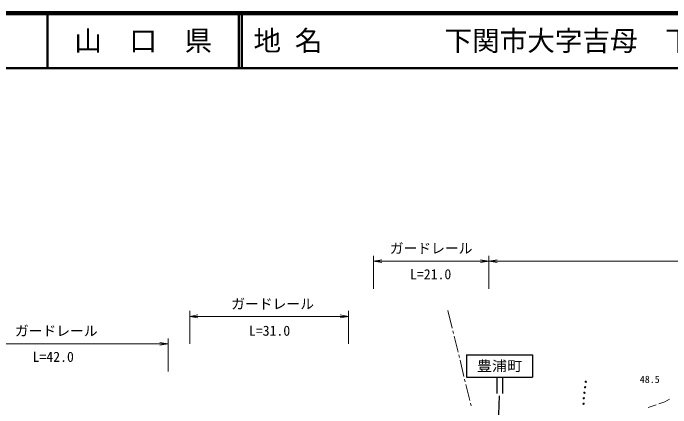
# Model space of a CAD drawing. Units: millimetres, scale not verified. Extents: x 40000 to 680000, y 20000 to 380000.
# Drawn here: x 326798 to 446058, y 308408 to 380000 of the extents above; entities that cross this region are included whole.
import ezdxf
from ezdxf.enums import TextEntityAlignment as Align

# ---------------------------------------------------------------- set-up
doc = ezdxf.new("R2010")
doc.units = ezdxf.units.MM
doc.header["$LTSCALE"] = 1000
for name, color, linetype, lineweight in [('M-BMK-HTXT', 7, 'Continuous', 13), ('M-STR-HTXT', 7, 'Continuous', 13), ('M-STR-STRC', 7, 'Continuous', 25), ('M-TTL', 2, 'Continuous', 140), ('M-TTL-LINE', 7, 'Continuous', 50), ('M-WORK', 1, 'Continuous', 13)]:
    doc.layers.add(name, color=color, linetype=linetype, lineweight=lineweight)
doc.layers.add('M-TTL-TXT', color=7, linetype='Continuous')
doc.styles.add('ＭＳ ゴシック', font='')
doc.styles.get('ＭＳ ゴシック').set_extended_font_data('MS Gothic')

# ---------------------------------------------------------------- blocks, each defined once
blk = doc.blocks.new('open_arrow')
at = {"color": 0, "linetype": 'Continuous', "lineweight": -2}
blk.add_lwpolyline([(7.5, 1.25), (0, 0), (7.5, -1.25)], dxfattribs=at)

msp = doc.modelspace()

# ---------------------------------------------------------------- linework, layer by layer
at = {"layer": 'M-BMK-HTXT'}
for p, q in [((405616, 326051), (406402, 322854)), ((406521, 322368), (406641, 321883)), ((406760, 321397), (407476, 318484)), ((407596, 317998), (407715, 317513)), ((407834, 317027), (408550, 314114)), ((408670, 313629), (408789, 313143)), ((408909, 312657), (409625, 309744)), ((409744, 309259), (409863, 308773))]:
    msp.add_line(p, q, dxfattribs=at)
at = {"layer": 'M-STR-HTXT'}
for p, q in [((392157, 330000), (392157, 336000)), ((413036, 330000), (413036, 336000)), ((392157, 335000), (413036, 335000)), ((413036, 335000), (503797, 335000)), ((358813, 320000), (358813, 326000)), ((387607, 320000), (387607, 326000)), ((358813, 325000), (387607, 325000)), ((354897, 315000), (354897, 321000)), ((313531, 320000), (354897, 320000))]:
    msp.add_line(p, q, dxfattribs=at)
at = {"layer": 'M-STR-STRC'}
for p, q in [((409000, 318000), (409000, 314000)), ((409000, 318000), (421000, 318000)), ((421000, 318000), (421000, 314000)), ((409000, 314000), (421000, 314000)), ((414517, 314000), (414517, 311000)), ((415517, 314000), (415517, 311000)), ((414442, 296401), (414997, 310614))]:
    msp.add_line(p, q, dxfattribs=at)
at = {"layer": 'M-TTL'}
msp.add_line((680000, 380000), (40000, 380000), dxfattribs=at)
at = {"layer": 'M-TTL-LINE'}
for p, q in [((333000, 380000), (333000, 370000)), ((367750, 380000), (367750, 370000)), ((368250, 380000), (368250, 370000)), ((40000, 370000), (680000, 370000))]:
    msp.add_line(p, q, dxfattribs=at)
at = {"layer": 'M-WORK'}
for p, q in [((441972, 308487), (443395, 308961)), ((443870, 309120), (444957, 309482)), ((444957, 309482), (445786, 309981))]:
    msp.add_line(p, q, dxfattribs=at)
for centre in [(430626, 313133), (430387, 311148), (430507, 312141), (430268, 310155), (430222, 309156)]:
    msp.add_circle(centre, 125, dxfattribs=at)

# ---------------------------------------------------------------- block references
at = {"layer": 'M-STR-HTXT', "xscale": 200, "yscale": 200}
for p in [(392157, 335000), (413036, 335000), (358813, 325000)]:
    msp.add_blockref('open_arrow', p, dxfattribs=at)
at = {"layer": 'M-STR-HTXT', "xscale": 200, "yscale": 200, "rotation": 180}
for p in [(413036, 335000), (387607, 325000), (354897, 320000)]:
    msp.add_blockref('open_arrow', p, dxfattribs=at)

# ---------------------------------------------------------------- texts
at = {"layer": 'M-STR-HTXT', "style": 'ＭＳ ゴシック'}
for p in [(402583, 337341), (373849, 327268), (334617, 322376)]:
    msp.add_text('ガードレール', height=1833, dxfattribs=at).set_placement(p, align=Align.MIDDLE_CENTER)
for s, p in [('L=21.0', (402504, 331180)), ('L=31.0', (373294, 320936)), ('L=42.0', (334063, 316202))]:
    msp.add_text(s, height=1833, dxfattribs=at).set_placement(p, align=Align.BOTTOM_CENTER)
at = {"layer": 'M-STR-STRC', "style": 'ＭＳ ゴシック', "width": 1.1}
msp.add_text('豊浦町', height=1833, dxfattribs=at).set_placement((415000, 316000), align=Align.MIDDLE_CENTER)
at = {"layer": 'M-TTL-TXT', "style": 'ＭＳ ゴシック'}
msp.add_text('山\u3000口\u3000県', height=3666, dxfattribs=at).set_placement((350375, 375000), align=Align.MIDDLE_CENTER)
for s, p in [('地 名', (370380, 375000)), ('下関市大字吉母\u3000下関市豊浦町大字室津上', (405024, 375000))]:
    msp.add_text(s, height=3666, dxfattribs=at).set_placement(p, align=Align.MIDDLE_LEFT)
at = {"layer": 'M-WORK', "style": 'ＭＳ ゴシック'}
msp.add_text('48.5', height=1320, dxfattribs=at).set_placement((442234, 313583), align=Align.MIDDLE_CENTER)

doc.saveas('drawing.dxf')
